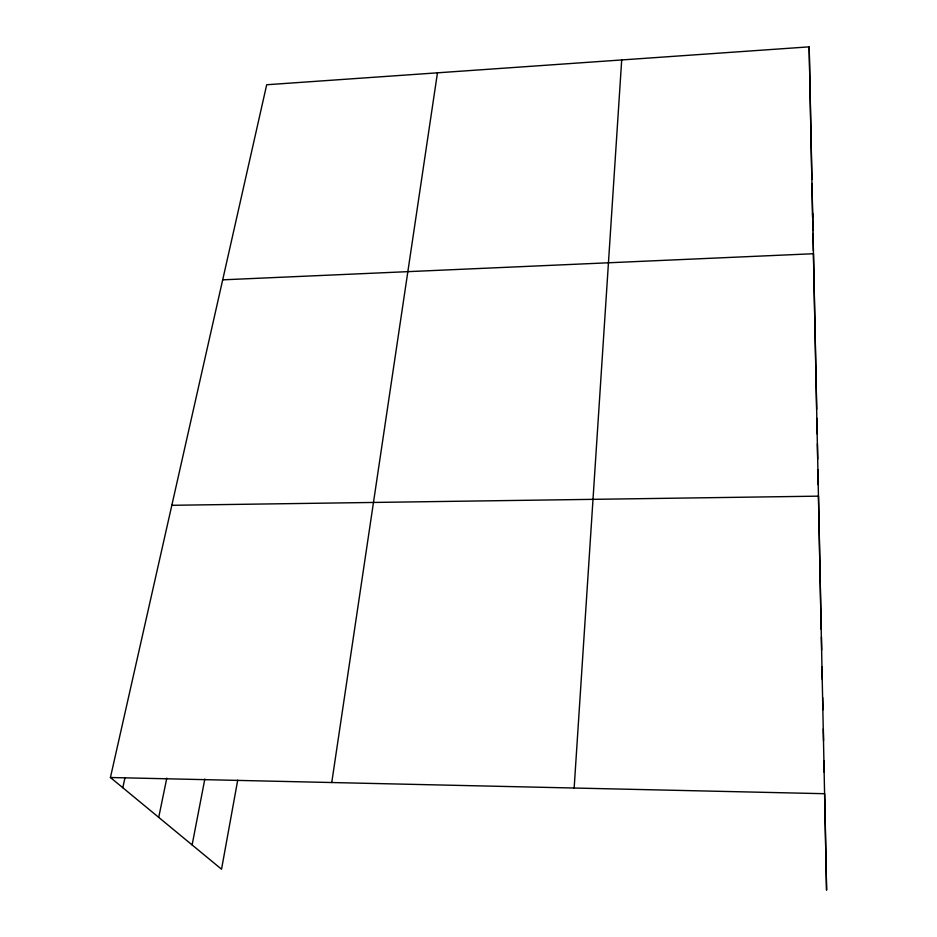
<?xml version="1.0" encoding="UTF-8"?>
<svg xmlns="http://www.w3.org/2000/svg" width="937" height="937" viewBox="0 0 937 937"><rect width="100%" height="100%" fill="white"/><g stroke="black" fill="none" stroke-linecap="round" stroke-linejoin="round"><path stroke-width="1.41" d="M574.147 788.029L621.699 59.945M331.757 782.524L437.462 72.817M237.717 780.146L221.542 869.22L110.425 777.511L266.694 84.752L809.17 46.85L826.575 890.15L824.677 793.709L110.425 777.511M192.12 844.94L204.84 779.01M158.716 817.357L166.798 778.155M122.794 787.712L124.949 777.933M222.678 279.835L813.468 253.728L816.689 409.34M171.822 505.301L818.505 496.153L821.163 629.219M809.17 46.85L811.852 179.482M811.934 183.441L812.625 217.759M822.054 666.921L822.299 679.594M822.686 697.573L822.932 709.824M823.33 728.904L823.564 740.722M823.998 760.938L824.22 772.299M817.954 469.706L818.247 484.78M821.421 636.926L821.679 649.997M812.625 213.226L812.976 230.678M813.035 233.301L813.386 250.601M816.888 418.382L817.193 433.995M817.415 443.787L817.72 459.142"/></g></svg>
